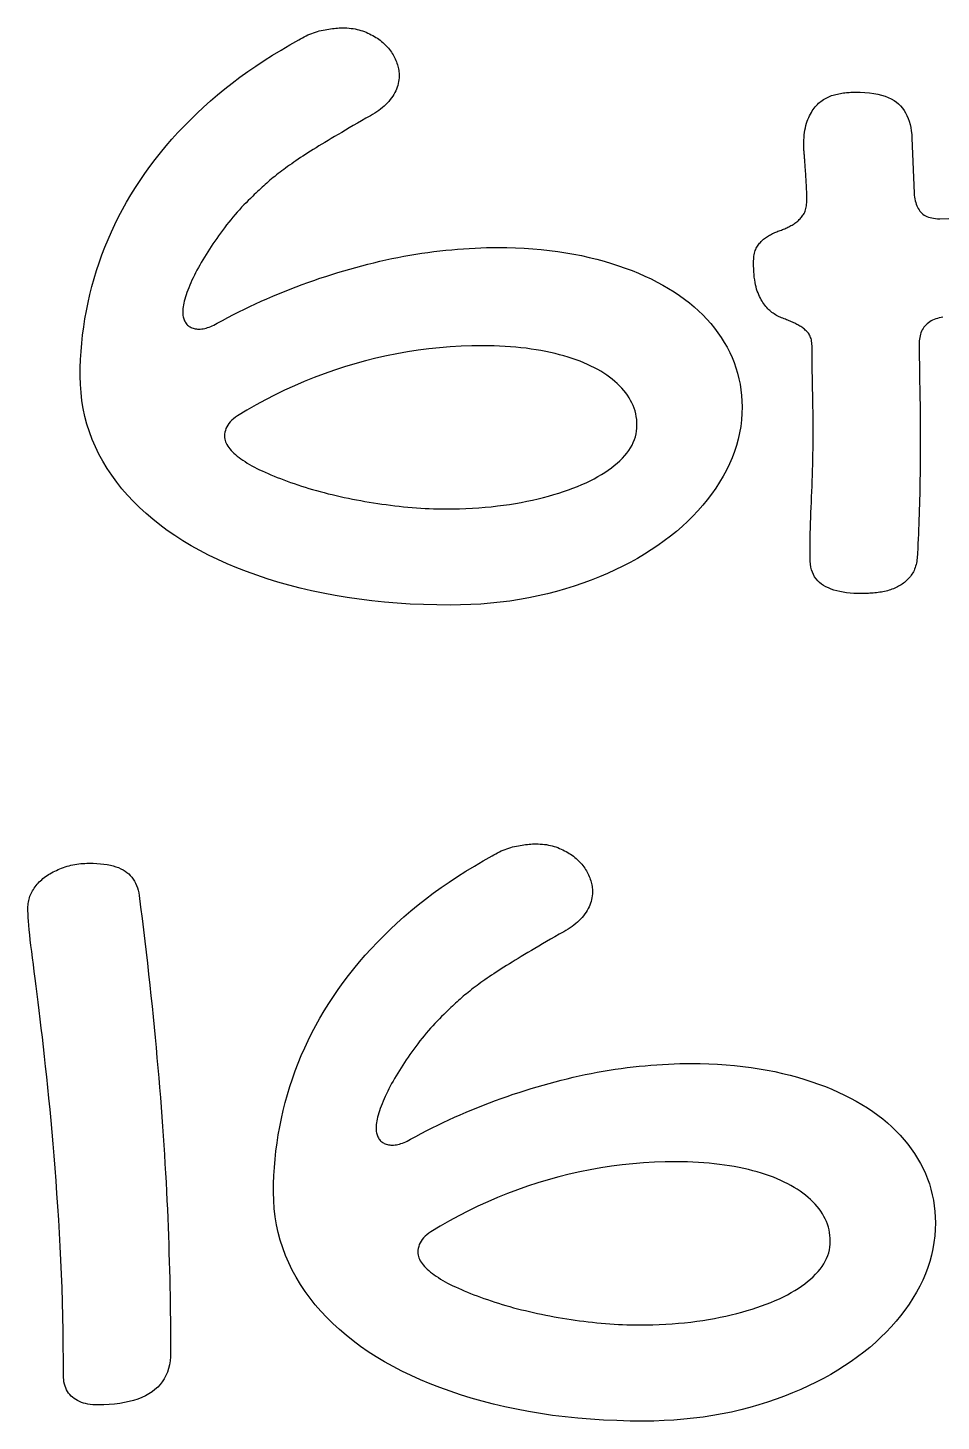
# Model space of a CAD drawing. Header units: millimetres. Extents: x 0 to 54.3, y 0.2 to 27.6.
# Drawn here: x 12.001 to 15.112, y 0.341 to 5.086 of the extents above; entities that cross this region are included whole.
import ezdxf

# ---------------------------------------------------------------- set-up
doc = ezdxf.new("R2010")
doc.units = ezdxf.units.MM

msp = doc.modelspace()

# ---------------------------------------------------------------- linework, layer by layer
for points in [[(12.9237, 5.0446), (12.9299, 5.0484), (12.9362, 5.0519), (12.9425, 5.0553), (12.9488, 5.0585), (12.9551, 5.0614), (12.9615, 5.0642), (12.9679, 5.0668), (12.9743, 5.0692), (12.9808, 5.0713), (12.9872, 5.0733), (12.9937, 5.0751), (13.0002, 5.0767), (13.0067, 5.0781), (13.0131, 5.0794), (13.0195, 5.0806), (13.0258, 5.0816), (13.0319, 5.0826), (13.0381, 5.0834), (13.0441, 5.084), (13.0501, 5.0846), (13.056, 5.085), (13.0618, 5.0853), (13.0676, 5.0855), (13.0732, 5.0856), (13.0806, 5.0855), (13.0878, 5.0852), (13.0949, 5.0846), (13.1019, 5.0839), (13.1088, 5.083), (13.1155, 5.0818), (13.1221, 5.0804), (13.1286, 5.0789), (13.135, 5.0771), (13.1412, 5.0751), (13.1474, 5.0729), (13.1534, 5.0704), (13.1592, 5.0679), (13.1649, 5.0652), (13.1705, 5.0624), (13.1759, 5.0595), (13.1812, 5.0564), (13.1863, 5.0533), (13.1913, 5.0501), (13.1961, 5.0467), (13.2008, 5.0432), (13.2053, 5.0397), (13.2097, 5.036), (13.2139, 5.0322), (13.218, 5.0283), (13.2219, 5.0243), (13.2256, 5.0202), (13.2292, 5.016), (13.2327, 5.0118), (13.2359, 5.0075), (13.239, 5.003), (13.242, 4.9985), (13.2448, 4.9939), (13.2474, 4.9893), (13.2499, 4.9845), (13.2522, 4.9796), (13.2543, 4.9747), (13.2563, 4.9699), (13.258, 4.965), (13.2596, 4.9602), (13.261, 4.9553), (13.2622, 4.9505), (13.2632, 4.9457), (13.264, 4.9409), (13.2647, 4.9361), (13.2652, 4.9313), (13.2654, 4.9265), (13.2655, 4.9218), (13.2654, 4.9153), (13.2648, 4.9088), (13.2639, 4.9024), (13.2627, 4.8961), (13.261, 4.8897), (13.2591, 4.8835), (13.2567, 4.8773), (13.2541, 4.8711), (13.251, 4.865), (13.2476, 4.859), (13.2438, 4.853), (13.2397, 4.847), (13.2353, 4.8411), (13.2305, 4.8354), (13.2255, 4.8299), (13.2202, 4.8244), (13.2146, 4.8192), (13.2088, 4.8141), (13.2026, 4.8091), (13.1962, 4.8043), (13.1895, 4.7996), (13.1825, 4.7951), (13.1752, 4.7907), (13.1676, 4.7865), (13.1524, 4.7777), (13.1376, 4.7691), (13.1232, 4.7607), (13.1092, 4.7526), (13.0957, 4.7447), (13.0826, 4.737), (13.0699, 4.7296), (13.0576, 4.7224), (13.0457, 4.7153), (13.0343, 4.7086), (13.0233, 4.702), (13.0127, 4.6956), (13.0024, 4.6895), (12.9924, 4.6834), (12.9827, 4.6774), (12.9732, 4.6715), (12.964, 4.6657), (12.9551, 4.66), (12.9464, 4.6544), (12.9379, 4.649), (12.9297, 4.6436), (12.9218, 4.6383), (12.9142, 4.6331), (12.9068, 4.628), (12.8996, 4.623), (12.8925, 4.618), (12.8857, 4.6131), (12.879, 4.6082), (12.8724, 4.6034), (12.866, 4.5986), (12.8598, 4.5939), (12.8537, 4.5892), (12.8478, 4.5846), (12.8421, 4.58), (12.8365, 4.5755), (12.8311, 4.571), (12.8257, 4.5665), (12.8204, 4.562), (12.8151, 4.5573), (12.8097, 4.5526), (12.8044, 4.5478), (12.799, 4.543), (12.7937, 4.538), (12.7884, 4.533), (12.783, 4.5279), (12.7777, 4.5228), (12.7723, 4.5176), (12.767, 4.5123), (12.7593, 4.505), (12.7517, 4.4977), (12.7441, 4.4901), (12.7365, 4.4824), (12.729, 4.4745), (12.7216, 4.4664), (12.7142, 4.4582), (12.7068, 4.4497), (12.6995, 4.4411), (12.6923, 4.4324), (12.6851, 4.4234), (12.678, 4.4143), (12.6709, 4.4051), (12.664, 4.396), (12.6572, 4.3868), (12.6506, 4.3776), (12.6441, 4.3685), (12.6377, 4.3594), (12.6314, 4.3502), (12.6253, 4.3411), (12.6194, 4.332), (12.6135, 4.323), (12.6078, 4.3139), (12.6023, 4.3048), (12.5969, 4.2958), (12.5917, 4.2868), (12.5866, 4.278), (12.5817, 4.2691), (12.577, 4.2603), (12.5725, 4.2516), (12.5681, 4.243), (12.5639, 4.2344), (12.5599, 4.2259), (12.556, 4.2174), (12.5524, 4.209), (12.5489, 4.2007), (12.5456, 4.1925), (12.5426, 4.1845), (12.5399, 4.1769), (12.5375, 4.1694), (12.5354, 4.1622), (12.5335, 4.1553), (12.532, 4.1486), (12.5307, 4.1421), (12.5297, 4.1359), (12.529, 4.1299), (12.5285, 4.1242), (12.5284, 4.1188), (12.5285, 4.1144), (12.5288, 4.1102), (12.5293, 4.1061), (12.53, 4.1021), (12.5309, 4.0984), (12.532, 4.0947), (12.5332, 4.0912), (12.5347, 4.0879), (12.5364, 4.0847), (12.5383, 4.0817), (12.5404, 4.0788), (12.5426, 4.076), (12.5451, 4.0735), (12.5477, 4.0711), (12.5505, 4.069), (12.5535, 4.0671), (12.5567, 4.0655), (12.56, 4.064), (12.5635, 4.0628), (12.5672, 4.0618), (12.571, 4.061), (12.575, 4.0604), (12.5792, 4.0601), (12.5836, 4.06), (12.5884, 4.0601), (12.5932, 4.0605), (12.5982, 4.0612), (12.6032, 4.0622), (12.6083, 4.0634), (12.6134, 4.0649), (12.6186, 4.0667), (12.624, 4.0687), (12.6293, 4.071), (12.6348, 4.0736), (12.6403, 4.0765), (12.6459, 4.0796), (12.6641, 4.0896), (12.6824, 4.0994), (12.7009, 4.1091), (12.7196, 4.1186), (12.7384, 4.1279), (12.7574, 4.137), (12.7766, 4.146), (12.7959, 4.1548), (12.8153, 4.1634), (12.835, 4.1718), (12.8548, 4.1801), (12.8747, 4.1882), (12.8948, 4.1961), (12.9148, 4.2038), (12.935, 4.2113), (12.9551, 4.2187), (12.9753, 4.2258), (12.9956, 4.2327), (13.0158, 4.2394), (13.0361, 4.246), (13.0565, 4.2523), (13.0769, 4.2584), (13.0973, 4.2644), (13.1177, 4.2701), (13.1382, 4.2756), (13.1587, 4.2809), (13.1792, 4.286), (13.1997, 4.2908), (13.2201, 4.2954), (13.2406, 4.2997), (13.2611, 4.3038), (13.2816, 4.3077), (13.302, 4.3113), (13.3225, 4.3147), (13.343, 4.3179), (13.3635, 4.3208), (13.3839, 4.3236), (13.4042, 4.326), (13.4244, 4.3283), (13.4446, 4.3302), (13.4646, 4.332), (13.4845, 4.3335), (13.5044, 4.3348), (13.5241, 4.3359), (13.5437, 4.3367), (13.5633, 4.3373), (13.5827, 4.3376), (13.602, 4.3378), (13.6324, 4.3375), (13.6623, 4.3367), (13.6919, 4.3353), (13.7209, 4.3333), (13.7496, 4.3308), (13.7779, 4.3277), (13.8057, 4.3241), (13.8331, 4.32), (13.8601, 4.3152), (13.8867, 4.3099), (13.9128, 4.3041), (13.9386, 4.2977), (13.9638, 4.2908), (13.9884, 4.2835), (14.0125, 4.2757), (14.0359, 4.2675), (14.0587, 4.2589), (14.081, 4.2499), (14.1027, 4.2404), (14.1237, 4.2304), (14.1442, 4.2201), (14.1641, 4.2093), (14.1834, 4.1981), (14.2021, 4.1864), (14.2201, 4.1743), (14.2375, 4.1619), (14.2542, 4.149), (14.2701, 4.1357), (14.2854, 4.122), (14.3, 4.1079), (14.3139, 4.0933), (14.3271, 4.0784), (14.3396, 4.0631), (14.3514, 4.0473), (14.3626, 4.0312), (14.373, 4.0146), (14.3827, 3.9977), (14.3915, 3.9805), (14.3995, 3.9631), (14.4066, 3.9455), (14.4129, 3.9275), (14.4184, 3.9093), (14.423, 3.8909), (14.4268, 3.8722), (14.4298, 3.8532), (14.4319, 3.834), (14.4331, 3.8145), (14.4335, 3.7947), (14.433, 3.7725), (14.4314, 3.7505), (14.4288, 3.7286), (14.425, 3.7069), (14.4203, 3.6853), (14.4144, 3.6638), (14.4075, 3.6425), (14.3995, 3.6214), (14.3905, 3.6004), (14.3804, 3.5796), (14.3692, 3.5589), (14.357, 3.5383), (14.3438, 3.518), (14.3299, 3.4982), (14.3151, 3.4788), (14.2996, 3.4598), (14.2833, 3.4412), (14.2662, 3.423), (14.2483, 3.4053), (14.2296, 3.388), (14.2101, 3.3711), (14.1898, 3.3546), (14.1687, 3.3385), (14.1469, 3.3229), (14.1243, 3.3077), (14.101, 3.293), (14.0771, 3.2789), (14.0525, 3.2653), (14.0273, 3.2522), (14.0013, 3.2396), (13.9747, 3.2276), (13.9475, 3.216), (13.9195, 3.205), (13.8909, 3.1945), (13.8617, 3.1845), (13.8317, 3.1751), (13.8013, 3.1663), (13.7704, 3.1582), (13.7391, 3.1509), (13.7075, 3.1444), (13.6754, 3.1387), (13.643, 3.1337), (13.6102, 3.1295), (13.5769, 3.126), (13.5433, 3.1233), (13.5093, 3.1214), (13.4748, 3.1203), (13.44, 3.1199), (13.3938, 3.1203), (13.3482, 3.1215), (13.3032, 3.1235), (13.2589, 3.1263), (13.2153, 3.1299), (13.1723, 3.1344), (13.1299, 3.1396), (13.0883, 3.1456), (13.0473, 3.1524), (13.0069, 3.1601), (12.9672, 3.1685), (12.9281, 3.1778), (12.8899, 3.1877), (12.8525, 3.1983), (12.8161, 3.2095), (12.7805, 3.2214), (12.7459, 3.2339), (12.7122, 3.247), (12.6795, 3.2607), (12.6476, 3.2751), (12.6166, 3.2901), (12.5866, 3.3057), (12.5575, 3.322), (12.5293, 3.3389), (12.5021, 3.3564), (12.4759, 3.3744), (12.4507, 3.393), (12.4266, 3.4122), (12.4035, 3.4319), (12.3815, 3.4522), (12.3605, 3.473), (12.3406, 3.4944), (12.3216, 3.5163), (12.3038, 3.5388), (12.2869, 3.5619), (12.2711, 3.5855), (12.2565, 3.6096), (12.2431, 3.634), (12.231, 3.6589), (12.2202, 3.6841), (12.2106, 3.7097), (12.2023, 3.7357), (12.1953, 3.7621), (12.1896, 3.7889), (12.1851, 3.816), (12.182, 3.8435), (12.1801, 3.8715), (12.1794, 3.8998), (12.1797, 3.9279), (12.1807, 3.956), (12.1824, 3.9839), (12.1847, 4.0118), (12.1876, 4.0396), (12.1912, 4.0673), (12.1955, 4.095), (12.2004, 4.1225), (12.206, 4.15), (12.2122, 4.1773), (12.2191, 4.2046), (12.2266, 4.2318), (12.2348, 4.2589), (12.2436, 4.2857), (12.2531, 4.3123), (12.2632, 4.3387), (12.274, 4.3648), (12.2854, 4.3907), (12.2974, 4.4164), (12.3101, 4.4419), (12.3234, 4.4672), (12.3374, 4.4922), (12.352, 4.517), (12.3673, 4.5416), (12.3832, 4.566), (12.3997, 4.5901), (12.4168, 4.6139), (12.4346, 4.6374), (12.453, 4.6606), (12.4721, 4.6836), (12.4918, 4.7063), (12.5121, 4.7288), (12.533, 4.751), (12.5546, 4.7729), (12.5768, 4.7945), (12.5996, 4.8158), (12.6231, 4.8369), (12.6472, 4.8576), (12.672, 4.8779), (12.6973, 4.8978), (12.7234, 4.9174), (12.7501, 4.9367), (12.7774, 4.9556), (12.8054, 4.9741), (12.834, 4.9923), (12.8632, 5.0101), (12.8931, 5.0275), (12.9237, 5.0446)], [(14.0757, 3.7324), (14.0754, 3.7424), (14.0746, 3.7523), (14.0733, 3.762), (14.0714, 3.7716), (14.069, 3.781), (14.0661, 3.7903), (14.0626, 3.7994), (14.0586, 3.8084), (14.0541, 3.8172), (14.0491, 3.8259), (14.0435, 3.8344), (14.0374, 3.8428), (14.0308, 3.851), (14.0238, 3.859), (14.0163, 3.8668), (14.0085, 3.8744), (14.0002, 3.8819), (13.9915, 3.8891), (13.9824, 3.8961), (13.9729, 3.9029), (13.9629, 3.9096), (13.9526, 3.916), (13.9418, 3.9222), (13.9306, 3.9282), (13.9189, 3.9341), (13.9069, 3.9397), (13.8945, 3.9451), (13.8817, 3.9502), (13.8685, 3.9551), (13.8549, 3.9599), (13.8409, 3.9643), (13.8265, 3.9686), (13.8117, 3.9726), (13.7965, 3.9765), (13.7809, 3.9801), (13.765, 3.9834), (13.7486, 3.9866), (13.732, 3.9894), (13.7152, 3.992), (13.698, 3.9943), (13.6805, 3.9964), (13.6628, 3.9981), (13.6448, 3.9996), (13.6265, 4.0009), (13.6079, 4.0018), (13.589, 4.0025), (13.5699, 4.0029), (13.5504, 4.003), (13.5134, 4.0026), (13.4765, 4.0013), (13.4397, 3.9992), (13.4031, 3.9962), (13.3666, 3.9924), (13.3303, 3.9877), (13.2941, 3.9821), (13.258, 3.9757), (13.2221, 3.9685), (13.1863, 3.9604), (13.1506, 3.9514), (13.1151, 3.9416), (13.0798, 3.931), (13.0449, 3.9196), (13.0103, 3.9075), (12.9761, 3.8946), (12.9422, 3.881), (12.9088, 3.8666), (12.8756, 3.8515), (12.8429, 3.8356), (12.8104, 3.8189), (12.7784, 3.8015), (12.7467, 3.7834), (12.7154, 3.7644), (12.7082, 3.7596), (12.7018, 3.7546), (12.6959, 3.7494), (12.6906, 3.7441), (12.686, 3.7385), (12.682, 3.7328), (12.6786, 3.727), (12.6758, 3.7209), (12.6736, 3.7147), (12.6721, 3.7083), (12.6711, 3.7017), (12.6708, 3.695), (12.6711, 3.6902), (12.6717, 3.6855), (12.6728, 3.6807), (12.6744, 3.6759), (12.6764, 3.6711), (12.6789, 3.6663), (12.6817, 3.6615), (12.6851, 3.6566), (12.6889, 3.6518), (12.6931, 3.6469), (12.6978, 3.642), (12.7029, 3.6371), (12.7084, 3.6323), (12.7142, 3.6274), (12.7204, 3.6226), (12.7268, 3.6178), (12.7336, 3.6131), (12.7407, 3.6084), (12.7482, 3.6038), (12.7559, 3.5991), (12.764, 3.5946), (12.7724, 3.59), (12.7811, 3.5855), (12.7901, 3.581), (12.7995, 3.5766), (12.8091, 3.5722), (12.819, 3.5678), (12.8291, 3.5634), (12.8395, 3.5591), (12.8502, 3.5548), (12.8612, 3.5505), (12.8724, 3.5462), (12.8839, 3.542), (12.8957, 3.5378), (12.9078, 3.5336), (12.9201, 3.5294), (12.9326, 3.5253), (12.9453, 3.5213), (12.9581, 3.5174), (12.971, 3.5136), (12.984, 3.5099), (12.9971, 3.5063), (13.0104, 3.5028), (13.0238, 3.4993), (13.0373, 3.496), (13.0509, 3.4928), (13.0647, 3.4897), (13.0786, 3.4867), (13.0926, 3.4838), (13.1066, 3.4809), (13.1208, 3.4782), (13.135, 3.4756), (13.1492, 3.4731), (13.1636, 3.4707), (13.178, 3.4683), (13.1925, 3.4661), (13.2071, 3.464), (13.2218, 3.462), (13.2365, 3.46), (13.2513, 3.4582), (13.2661, 3.4565), (13.2809, 3.4549), (13.2956, 3.4535), (13.3102, 3.4523), (13.3249, 3.4511), (13.3394, 3.4502), (13.3539, 3.4494), (13.3684, 3.4487), (13.3828, 3.4482), (13.3972, 3.4478), (13.4115, 3.4476), (13.4258, 3.4475), (13.4485, 3.4477), (13.471, 3.4481), (13.4932, 3.4489), (13.5151, 3.45), (13.5368, 3.4514), (13.5582, 3.4531), (13.5794, 3.4551), (13.6003, 3.4574), (13.6209, 3.46), (13.6413, 3.463), (13.6614, 3.4662), (13.6813, 3.4698), (13.7008, 3.4736), (13.7199, 3.4776), (13.7386, 3.4819), (13.7569, 3.4864), (13.7747, 3.4911), (13.7921, 3.496), (13.8091, 3.5012), (13.8257, 3.5066), (13.8419, 3.5122), (13.8576, 3.518), (13.8729, 3.524), (13.8878, 3.5303), (13.9022, 3.5368), (13.9161, 3.5434), (13.9295, 3.5503), (13.9423, 3.5573), (13.9546, 3.5645), (13.9664, 3.5719), (13.9776, 3.5795), (13.9883, 3.5873), (13.9985, 3.5952), (14.0081, 3.6034), (14.0172, 3.6117), (14.0258, 3.6202), (14.0338, 3.6289), (14.041, 3.6377), (14.0476, 3.6466), (14.0535, 3.6556), (14.0587, 3.6648), (14.0632, 3.6741), (14.067, 3.6835), (14.0701, 3.693), (14.0725, 3.7027), (14.0743, 3.7125), (14.0753, 3.7224), (14.0757, 3.7324)], [(13.5821, 2.2658), (13.5883, 2.2695), (13.5946, 2.2731), (13.6009, 2.2765), (13.6072, 2.2796), (13.6136, 2.2826), (13.6199, 2.2854), (13.6263, 2.2879), (13.6328, 2.2903), (13.6392, 2.2925), (13.6457, 2.2945), (13.6522, 2.2962), (13.6587, 2.2978), (13.6652, 2.2992), (13.6716, 2.3005), (13.6779, 2.3017), (13.6842, 2.3028), (13.6904, 2.3037), (13.6965, 2.3045), (13.7025, 2.3052), (13.7085, 2.3057), (13.7144, 2.3062), (13.7202, 2.3065), (13.726, 2.3067), (13.7317, 2.3067), (13.739, 2.3066), (13.7463, 2.3063), (13.7534, 2.3058), (13.7604, 2.305), (13.7672, 2.3041), (13.774, 2.3029), (13.7806, 2.3016), (13.7871, 2.3), (13.7934, 2.2982), (13.7997, 2.2962), (13.8058, 2.294), (13.8118, 2.2916), (13.8177, 2.289), (13.8234, 2.2863), (13.8289, 2.2835), (13.8343, 2.2806), (13.8396, 2.2776), (13.8447, 2.2745), (13.8497, 2.2712), (13.8545, 2.2679), (13.8592, 2.2644), (13.8637, 2.2608), (13.8681, 2.2571), (13.8723, 2.2533), (13.8764, 2.2494), (13.8803, 2.2454), (13.8841, 2.2413), (13.8877, 2.2372), (13.8911, 2.2329), (13.8944, 2.2286), (13.8975, 2.2242), (13.9004, 2.2197), (13.9032, 2.2151), (13.9058, 2.2104), (13.9083, 2.2056), (13.9106, 2.2008), (13.9127, 2.1959), (13.9147, 2.191), (13.9165, 2.1862), (13.918, 2.1813), (13.9194, 2.1765), (13.9206, 2.1716), (13.9216, 2.1668), (13.9225, 2.162), (13.9231, 2.1572), (13.9236, 2.1524), (13.9239, 2.1477), (13.924, 2.1429), (13.9238, 2.1364), (13.9232, 2.13), (13.9224, 2.1236), (13.9211, 2.1172), (13.9195, 2.1109), (13.9175, 2.1046), (13.9152, 2.0984), (13.9125, 2.0923), (13.9094, 2.0862), (13.906, 2.0801), (13.9023, 2.0741), (13.8981, 2.0681), (13.8937, 2.0623), (13.889, 2.0566), (13.884, 2.051), (13.8787, 2.0456), (13.8731, 2.0403), (13.8672, 2.0352), (13.8611, 2.0302), (13.8546, 2.0254), (13.8479, 2.0207), (13.8409, 2.0162), (13.8336, 2.0118), (13.826, 2.0076), (13.8108, 1.9988), (13.796, 1.9902), (13.7816, 1.9819), (13.7677, 1.9738), (13.7541, 1.9659), (13.741, 1.9582), (13.7283, 1.9507), (13.716, 1.9435), (13.7042, 1.9365), (13.6927, 1.9297), (13.6817, 1.9231), (13.6711, 1.9168), (13.6609, 1.9106), (13.6509, 1.9045), (13.6411, 1.8985), (13.6317, 1.8927), (13.6224, 1.8869), (13.6135, 1.8812), (13.6048, 1.8756), (13.5963, 1.8701), (13.5882, 1.8647), (13.5803, 1.8594), (13.5726, 1.8542), (13.5652, 1.8491), (13.558, 1.8441), (13.551, 1.8391), (13.5441, 1.8342), (13.5374, 1.8294), (13.5308, 1.8245), (13.5245, 1.8198), (13.5182, 1.815), (13.5122, 1.8104), (13.5063, 1.8057), (13.5005, 1.8012), (13.4949, 1.7966), (13.4895, 1.7922), (13.4842, 1.7877), (13.4788, 1.7831), (13.4735, 1.7785), (13.4682, 1.7738), (13.4628, 1.769), (13.4575, 1.7641), (13.4521, 1.7592), (13.4468, 1.7542), (13.4414, 1.7491), (13.4361, 1.7439), (13.4308, 1.7387), (13.4254, 1.7334), (13.4177, 1.7262), (13.4101, 1.7188), (13.4025, 1.7113), (13.395, 1.7035), (13.3875, 1.6956), (13.38, 1.6876), (13.3726, 1.6793), (13.3653, 1.6709), (13.358, 1.6623), (13.3507, 1.6535), (13.3435, 1.6446), (13.3364, 1.6355), (13.3293, 1.6263), (13.3224, 1.6171), (13.3156, 1.6079), (13.309, 1.5988), (13.3025, 1.5896), (13.2961, 1.5805), (13.2899, 1.5714), (13.2838, 1.5623), (13.2778, 1.5532), (13.272, 1.5441), (13.2663, 1.535), (13.2607, 1.526), (13.2553, 1.517), (13.2501, 1.508), (13.245, 1.4991), (13.2401, 1.4903), (13.2354, 1.4815), (13.2309, 1.4728), (13.2265, 1.4641), (13.2223, 1.4555), (13.2183, 1.447), (13.2145, 1.4386), (13.2108, 1.4302), (13.2073, 1.4218), (13.204, 1.4136), (13.2011, 1.4057), (13.1983, 1.398), (13.1959, 1.3906), (13.1938, 1.3834), (13.192, 1.3764), (13.1904, 1.3697), (13.1891, 1.3633), (13.1881, 1.357), (13.1874, 1.3511), (13.187, 1.3454), (13.1868, 1.3399), (13.1869, 1.3355), (13.1872, 1.3313), (13.1877, 1.3272), (13.1884, 1.3233), (13.1893, 1.3195), (13.1904, 1.3159), (13.1917, 1.3124), (13.1932, 1.309), (13.1948, 1.3059), (13.1967, 1.3028), (13.1988, 1.2999), (13.2011, 1.2972), (13.2035, 1.2946), (13.2062, 1.2923), (13.209, 1.2902), (13.212, 1.2883), (13.2151, 1.2866), (13.2184, 1.2852), (13.2219, 1.2839), (13.2256, 1.2829), (13.2295, 1.2822), (13.2335, 1.2816), (13.2377, 1.2813), (13.242, 1.2812), (13.2468, 1.2813), (13.2517, 1.2817), (13.2566, 1.2824), (13.2616, 1.2833), (13.2667, 1.2846), (13.2719, 1.286), (13.2771, 1.2878), (13.2824, 1.2899), (13.2878, 1.2922), (13.2932, 1.2948), (13.2987, 1.2976), (13.3043, 1.3007), (13.3225, 1.3107), (13.3409, 1.3206), (13.3594, 1.3302), (13.378, 1.3397), (13.3969, 1.349), (13.4158, 1.3582), (13.435, 1.3671), (13.4543, 1.3759), (13.4738, 1.3845), (13.4934, 1.393), (13.5132, 1.4012), (13.5331, 1.4093), (13.5532, 1.4173), (13.5733, 1.425), (13.5934, 1.4325), (13.6136, 1.4398), (13.6338, 1.4469), (13.654, 1.4539), (13.6743, 1.4606), (13.6946, 1.4671), (13.7149, 1.4734), (13.7353, 1.4796), (13.7557, 1.4855), (13.7762, 1.4913), (13.7967, 1.4968), (13.8171, 1.5021), (13.8376, 1.5071), (13.8581, 1.5119), (13.8786, 1.5165), (13.899, 1.5209), (13.9195, 1.525), (13.94, 1.5288), (13.9605, 1.5325), (13.9809, 1.5359), (14.0014, 1.5391), (14.0219, 1.542), (14.0423, 1.5447), (14.0626, 1.5472), (14.0829, 1.5494), (14.103, 1.5514), (14.123, 1.5532), (14.143, 1.5547), (14.1628, 1.556), (14.1825, 1.557), (14.2022, 1.5579), (14.2217, 1.5584), (14.2411, 1.5588), (14.2605, 1.5589), (14.2908, 1.5586), (14.3208, 1.5578), (14.3503, 1.5564), (14.3794, 1.5545), (14.4081, 1.552), (14.4363, 1.5489), (14.4641, 1.5453), (14.4916, 1.5411), (14.5185, 1.5364), (14.5451, 1.5311), (14.5713, 1.5252), (14.597, 1.5188), (14.6222, 1.512), (14.6469, 1.5046), (14.6709, 1.4969), (14.6943, 1.4887), (14.7172, 1.4801), (14.7394, 1.471), (14.7611, 1.4615), (14.7822, 1.4516), (14.8026, 1.4412), (14.8225, 1.4304), (14.8418, 1.4192), (14.8605, 1.4076), (14.8786, 1.3955), (14.8959, 1.383), (14.9126, 1.3701), (14.9286, 1.3568), (14.9439, 1.3431), (14.9584, 1.329), (14.9723, 1.3145), (14.9855, 1.2995), (14.9981, 1.2842), (15.0099, 1.2685), (15.021, 1.2523), (15.0314, 1.2357), (15.0411, 1.2189), (15.0499, 1.2017), (15.0579, 1.1843), (15.0651, 1.1666), (15.0714, 1.1487), (15.0768, 1.1305), (15.0815, 1.112), (15.0853, 1.0933), (15.0882, 1.0743), (15.0903, 1.0551), (15.0916, 1.0356), (15.092, 1.0159), (15.0914, 0.9937), (15.0899, 0.9716), (15.0872, 0.9498), (15.0835, 0.928), (15.0787, 0.9064), (15.0728, 0.885), (15.0659, 0.8637), (15.058, 0.8426), (15.0489, 0.8216), (15.0388, 0.8007), (15.0276, 0.78), (15.0154, 0.7595), (15.0023, 0.7392), (14.9883, 0.7193), (14.9736, 0.6999), (14.958, 0.6809), (14.9417, 0.6623), (14.9246, 0.6442), (14.9067, 0.6264), (14.888, 0.6091), (14.8685, 0.5922), (14.8482, 0.5757), (14.8272, 0.5597), (14.8053, 0.544), (14.7827, 0.5288), (14.7595, 0.5142), (14.7355, 0.5001), (14.711, 0.4864), (14.6857, 0.4734), (14.6598, 0.4608), (14.6332, 0.4487), (14.6059, 0.4372), (14.578, 0.4262), (14.5494, 0.4157), (14.5201, 0.4057), (14.4902, 0.3962), (14.4597, 0.3874), (14.4288, 0.3794), (14.3976, 0.3721), (14.3659, 0.3656), (14.3339, 0.3598), (14.3014, 0.3548), (14.2686, 0.3506), (14.2354, 0.3472), (14.2017, 0.3445), (14.1677, 0.3426), (14.1333, 0.3414), (14.0985, 0.341), (14.0522, 0.3414), (14.0066, 0.3426), (13.9616, 0.3447), (13.9173, 0.3475), (13.8737, 0.3511), (13.8307, 0.3555), (13.7884, 0.3607), (13.7467, 0.3668), (13.7057, 0.3736), (13.6653, 0.3812), (13.6256, 0.3897), (13.5866, 0.3989), (13.5483, 0.4089), (13.5109, 0.4195), (13.4745, 0.4307), (13.439, 0.4425), (13.4044, 0.455), (13.3707, 0.4681), (13.3379, 0.4819), (13.306, 0.4962), (13.2751, 0.5112), (13.245, 0.5269), (13.2159, 0.5431), (13.1877, 0.56), (13.1605, 0.5775), (13.1343, 0.5956), (13.1092, 0.6142), (13.085, 0.6333), (13.062, 0.6531), (13.0399, 0.6733), (13.0189, 0.6942), (12.999, 0.7155), (12.9801, 0.7375), (12.9622, 0.76), (12.9453, 0.783), (12.9295, 0.8066), (12.9149, 0.8307), (12.9015, 0.8552), (12.8894, 0.88), (12.8786, 0.9053), (12.8691, 0.9309), (12.8608, 0.9569), (12.8538, 0.9833), (12.848, 1.01), (12.8436, 1.0372), (12.8404, 1.0647), (12.8385, 1.0926), (12.8379, 1.1209), (12.8382, 1.1491), (12.8392, 1.1771), (12.8408, 1.2051), (12.8431, 1.233), (12.846, 1.2608), (12.8496, 1.2885), (12.8539, 1.3161), (12.8588, 1.3437), (12.8644, 1.3711), (12.8706, 1.3985), (12.8775, 1.4258), (12.885, 1.453), (12.8932, 1.48), (12.902, 1.5068), (12.9115, 1.5334), (12.9216, 1.5598), (12.9324, 1.586), (12.9438, 1.6119), (12.9558, 1.6376), (12.9685, 1.6631), (12.9818, 1.6883), (12.9958, 1.7134), (13.0104, 1.7382), (13.0257, 1.7628), (13.0416, 1.7871), (13.0581, 1.8112), (13.0753, 1.835), (13.0931, 1.8585), (13.1115, 1.8818), (13.1305, 1.9048), (13.1502, 1.9275), (13.1705, 1.9499), (13.1914, 1.9721), (13.213, 1.994), (13.2352, 2.0156), (13.2581, 2.037), (13.2815, 2.058), (13.3056, 2.0787), (13.3304, 2.099), (13.3558, 2.119), (13.3818, 2.1386), (13.4085, 2.1578), (13.4358, 2.1767), (13.4638, 2.1952), (13.4924, 2.2134), (13.5217, 2.2312), (13.5516, 2.2487), (13.5821, 2.2658)], [(12.001, 2.0877), (12.0011, 2.093), (12.0015, 2.0983), (12.002, 2.1035), (12.0028, 2.1086), (12.0038, 2.1137), (12.005, 2.1187), (12.0065, 2.1236), (12.0081, 2.1285), (12.01, 2.1333), (12.0121, 2.138), (12.0145, 2.1427), (12.017, 2.1474), (12.0198, 2.1519), (12.0227, 2.1564), (12.0258, 2.1607), (12.0291, 2.165), (12.0326, 2.1691), (12.0362, 2.1732), (12.04, 2.1771), (12.0439, 2.181), (12.0481, 2.1848), (12.0524, 2.1884), (12.0569, 2.192), (12.0615, 2.1954), (12.0664, 2.1988), (12.0713, 2.202), (12.0764, 2.2052), (12.0816, 2.2082), (12.087, 2.2111), (12.0925, 2.2139), (12.0981, 2.2166), (12.1039, 2.2192), (12.1098, 2.2217), (12.1158, 2.224), (12.122, 2.2263), (12.1283, 2.2284), (12.1347, 2.2304), (12.1412, 2.2322), (12.1477, 2.2338), (12.1543, 2.2353), (12.161, 2.2366), (12.1677, 2.2377), (12.1745, 2.2387), (12.1813, 2.2395), (12.1882, 2.2401), (12.1952, 2.2405), (12.2022, 2.2408), (12.2093, 2.2408), (12.223, 2.2407), (12.236, 2.2401), (12.2484, 2.2392), (12.2602, 2.2379), (12.2713, 2.2362), (12.2819, 2.2342), (12.2918, 2.2318), (12.3011, 2.229), (12.3098, 2.2258), (12.3179, 2.2223), (12.3253, 2.2184), (12.3322, 2.2141), (12.3385, 2.2095), (12.3444, 2.2044), (12.3499, 2.1989), (12.3549, 2.193), (12.3596, 2.1866), (12.3638, 2.1799), (12.3676, 2.1727), (12.371, 2.1651), (12.3739, 2.1571), (12.3765, 2.1486), (12.3786, 2.1397), (12.3803, 2.1305), (12.3852, 2.0912), (12.3901, 2.0522), (12.3948, 2.0137), (12.3994, 1.9755), (12.4038, 1.9376), (12.4081, 1.9001), (12.4122, 1.863), (12.4163, 1.8262), (12.4202, 1.7898), (12.4239, 1.7537), (12.4275, 1.718), (12.431, 1.6827), (12.4344, 1.6476), (12.4376, 1.6129), (12.4407, 1.5784), (12.4438, 1.5442), (12.4467, 1.5102), (12.4495, 1.4766), (12.4522, 1.4432), (12.4547, 1.41), (12.4572, 1.3772), (12.4596, 1.3446), (12.4618, 1.3123), (12.4639, 1.2803), (12.466, 1.2485), (12.4679, 1.2169), (12.4697, 1.1856), (12.4715, 1.1544), (12.4731, 1.1235), (12.4746, 1.0929), (12.4761, 1.0624), (12.4774, 1.0322), (12.4786, 1.0022), (12.4798, 0.9724), (12.4808, 0.9428), (12.4817, 0.9135), (12.4826, 0.8843), (12.4834, 0.8553), (12.4841, 0.8265), (12.4847, 0.7978), (12.4853, 0.7693), (12.4858, 0.741), (12.4862, 0.7128), (12.4865, 0.6848), (12.4868, 0.6569), (12.4869, 0.6292), (12.4871, 0.6017), (12.4871, 0.5743), (12.4867, 0.5598), (12.4853, 0.5458), (12.4831, 0.5326), (12.4801, 0.5199), (12.4761, 0.5078), (12.4713, 0.4964), (12.4656, 0.4856), (12.459, 0.4754), (12.4515, 0.4658), (12.4432, 0.4568), (12.434, 0.4485), (12.4239, 0.4407), (12.4129, 0.4336), (12.4012, 0.4271), (12.3887, 0.4213), (12.3753, 0.416), (12.3612, 0.4114), (12.3462, 0.4074), (12.3304, 0.404), (12.3139, 0.4012), (12.2965, 0.399), (12.2783, 0.3975), (12.2594, 0.3965), (12.2396, 0.3962), (12.2306, 0.3964), (12.2219, 0.397), (12.2135, 0.3978), (12.2055, 0.3991), (12.1978, 0.4007), (12.1904, 0.4027), (12.1834, 0.405), (12.1767, 0.4077), (12.1703, 0.4108), (12.1643, 0.4142), (12.1586, 0.4179), (12.1532, 0.4221), (12.1483, 0.4265), (12.1437, 0.4313), (12.1396, 0.4365), (12.1359, 0.4419), (12.1327, 0.4477), (12.1299, 0.4539), (12.1275, 0.4604), (12.1255, 0.4672), (12.124, 0.4743), (12.123, 0.4818), (12.1223, 0.4896), (12.1221, 0.4977), (12.122, 0.5485), (12.1216, 0.5987), (12.1209, 0.6485), (12.12, 0.6976), (12.1188, 0.7463), (12.1174, 0.7944), (12.1157, 0.842), (12.1138, 0.889), (12.1116, 0.9356), (12.1091, 0.9816), (12.1064, 1.027), (12.1034, 1.0719), (12.1002, 1.1162), (12.097, 1.1596), (12.0938, 1.2022), (12.0904, 1.244), (12.087, 1.2849), (12.0836, 1.325), (12.0801, 1.3643), (12.0765, 1.4027), (12.0728, 1.4403), (12.0691, 1.4771), (12.0654, 1.5131), (12.0615, 1.5482), (12.0577, 1.5825), (12.054, 1.6158), (12.0503, 1.6481), (12.0466, 1.6795), (12.043, 1.7099), (12.0395, 1.7394), (12.0361, 1.7679), (12.0327, 1.7955), (12.0293, 1.8221), (12.0261, 1.8478), (12.0229, 1.8725), (12.0197, 1.8963), (12.0167, 1.919), (12.014, 1.9405), (12.0115, 1.9607), (12.0093, 1.9797), (12.0074, 1.9975), (12.0057, 2.0141), (12.0043, 2.0294), (12.0031, 2.0435), (12.0022, 2.0564), (12.0015, 2.0681), (12.0011, 2.0785), (12.001, 2.0877)], [(14.7341, 0.9535), (14.7338, 0.9636), (14.733, 0.9734), (14.7317, 0.9831), (14.7298, 0.9927), (14.7275, 1.0021), (14.7245, 1.0114), (14.7211, 1.0205), (14.7171, 1.0295), (14.7126, 1.0383), (14.7075, 1.047), (14.7019, 1.0555), (14.6958, 1.0639), (14.6892, 1.0721), (14.6822, 1.0802), (14.6748, 1.088), (14.6669, 1.0956), (14.6587, 1.103), (14.65, 1.1102), (14.6409, 1.1172), (14.6313, 1.1241), (14.6214, 1.1307), (14.611, 1.1371), (14.6002, 1.1434), (14.589, 1.1494), (14.5774, 1.1552), (14.5653, 1.1608), (14.5529, 1.1662), (14.5401, 1.1714), (14.5269, 1.1763), (14.5133, 1.181), (14.4993, 1.1855), (14.4849, 1.1898), (14.4701, 1.1938), (14.455, 1.1976), (14.4394, 1.2012), (14.4234, 1.2046), (14.4071, 1.2077), (14.3905, 1.2106), (14.3736, 1.2132), (14.3564, 1.2155), (14.339, 1.2175), (14.3212, 1.2193), (14.3032, 1.2208), (14.2849, 1.222), (14.2663, 1.223), (14.2474, 1.2236), (14.2283, 1.224), (14.2088, 1.2242), (14.1718, 1.2237), (14.1349, 1.2225), (14.0982, 1.2203), (14.0616, 1.2173), (14.0251, 1.2135), (13.9887, 1.2088), (13.9525, 1.2033), (13.9164, 1.1969), (13.8805, 1.1896), (13.8447, 1.1815), (13.809, 1.1726), (13.7735, 1.1627), (13.7382, 1.1521), (13.7033, 1.1408), (13.6687, 1.1286), (13.6345, 1.1158), (13.6007, 1.1021), (13.5672, 1.0877), (13.5341, 1.0726), (13.5013, 1.0567), (13.4689, 1.0401), (13.4368, 1.0227), (13.4051, 1.0045), (13.3738, 0.9856), (13.3667, 0.9808), (13.3602, 0.9757), (13.3543, 0.9706), (13.3491, 0.9652), (13.3444, 0.9597), (13.3404, 0.954), (13.337, 0.9481), (13.3342, 0.9421), (13.3321, 0.9358), (13.3305, 0.9294), (13.3296, 0.9229), (13.3293, 0.9161), (13.3295, 0.9114), (13.3302, 0.9066), (13.3313, 0.9018), (13.3328, 0.8971), (13.3348, 0.8923), (13.3373, 0.8874), (13.3402, 0.8826), (13.3435, 0.8778), (13.3473, 0.8729), (13.3515, 0.868), (13.3562, 0.8632), (13.3613, 0.8583), (13.3668, 0.8534), (13.3726, 0.8486), (13.3788, 0.8438), (13.3853, 0.839), (13.392, 0.8343), (13.3992, 0.8296), (13.4066, 0.8249), (13.4143, 0.8203), (13.4224, 0.8157), (13.4308, 0.8112), (13.4395, 0.8067), (13.4486, 0.8022), (13.4579, 0.7978), (13.4675, 0.7933), (13.4774, 0.789), (13.4875, 0.7846), (13.498, 0.7802), (13.5087, 0.7759), (13.5196, 0.7716), (13.5309, 0.7674), (13.5424, 0.7631), (13.5542, 0.7589), (13.5662, 0.7547), (13.5785, 0.7506), (13.5911, 0.7465), (13.6037, 0.7424), (13.6165, 0.7385), (13.6294, 0.7347), (13.6424, 0.731), (13.6556, 0.7274), (13.6688, 0.7239), (13.6822, 0.7205), (13.6957, 0.7172), (13.7094, 0.714), (13.7231, 0.7108), (13.737, 0.7078), (13.751, 0.7049), (13.7651, 0.7021), (13.7792, 0.6994), (13.7934, 0.6967), (13.8077, 0.6942), (13.822, 0.6918), (13.8365, 0.6895), (13.851, 0.6873), (13.8655, 0.6851), (13.8802, 0.6831), (13.8949, 0.6812), (13.9097, 0.6793), (13.9245, 0.6776), (13.9393, 0.6761), (13.954, 0.6747), (13.9687, 0.6734), (13.9833, 0.6723), (13.9979, 0.6713), (14.0124, 0.6705), (14.0268, 0.6698), (14.0413, 0.6693), (14.0556, 0.669), (14.0699, 0.6687), (14.0842, 0.6687), (14.1069, 0.6688), (14.1294, 0.6693), (14.1516, 0.67), (14.1735, 0.6711), (14.1952, 0.6725), (14.2166, 0.6742), (14.2378, 0.6762), (14.2587, 0.6785), (14.2793, 0.6812), (14.2997, 0.6841), (14.3198, 0.6874), (14.3397, 0.6909), (14.3592, 0.6947), (14.3783, 0.6988), (14.397, 0.703), (14.4153, 0.7075), (14.4331, 0.7122), (14.4506, 0.7172), (14.4676, 0.7223), (14.4841, 0.7277), (14.5003, 0.7333), (14.516, 0.7391), (14.5314, 0.7452), (14.5463, 0.7514), (14.5607, 0.7579), (14.5746, 0.7646), (14.5879, 0.7714), (14.6008, 0.7785), (14.6131, 0.7857), (14.6248, 0.7931), (14.6361, 0.8007), (14.6468, 0.8084), (14.6569, 0.8164), (14.6666, 0.8245), (14.6757, 0.8329), (14.6842, 0.8414), (14.6922, 0.85), (14.6995, 0.8588), (14.7061, 0.8677), (14.7119, 0.8768), (14.7171, 0.8859), (14.7216, 0.8952), (14.7254, 0.9046), (14.7286, 0.9142), (14.731, 0.9238), (14.7327, 0.9336), (14.7338, 0.9435), (14.7341, 0.9535)]]:
    msp.add_lwpolyline(points, close=True)
msp.add_lwpolyline([(15.1177, 4.1002), (15.1112, 4.0992), (15.105, 4.098), (15.0991, 4.0964), (15.0934, 4.0946), (15.0879, 4.0925), (15.0827, 4.0901), (15.0777, 4.0875), (15.073, 4.0846), (15.0685, 4.0814), (15.0643, 4.078), (15.0603, 4.0742), (15.0566, 4.0703), (15.0532, 4.0661), (15.0502, 4.0618), (15.0474, 4.0572), (15.045, 4.0525), (15.0429, 4.0475), (15.0412, 4.0424), (15.0397, 4.0371), (15.0386, 4.0315), (15.0378, 4.0258), (15.0373, 4.0198), (15.0371, 4.0137), (15.0372, 3.9998), (15.0372, 3.9859), (15.0373, 3.972), (15.0373, 3.9581), (15.0374, 3.9443), (15.0376, 3.9305), (15.0377, 3.9167), (15.0379, 3.9029), (15.0381, 3.8892), (15.0384, 3.8755), (15.0386, 3.8618), (15.0389, 3.8481), (15.0392, 3.8344), (15.0395, 3.8207), (15.0397, 3.8069), (15.0399, 3.7931), (15.0401, 3.7793), (15.0403, 3.7653), (15.0404, 3.7514), (15.0405, 3.7373), (15.0406, 3.7233), (15.0407, 3.7091), (15.0407, 3.695), (15.0407, 3.6808), (15.0407, 3.6644), (15.0406, 3.648), (15.0405, 3.6315), (15.0404, 3.6149), (15.0402, 3.5982), (15.04, 3.5815), (15.0398, 3.5647), (15.0395, 3.5478), (15.0392, 3.5309), (15.0388, 3.5138), (15.0385, 3.4967), (15.038, 3.4796), (15.0376, 3.4624), (15.0371, 3.4453), (15.0365, 3.4284), (15.036, 3.4115), (15.0353, 3.3947), (15.0347, 3.3781), (15.034, 3.3615), (15.0333, 3.345), (15.0325, 3.3287), (15.0317, 3.3124), (15.0309, 3.2962), (15.03, 3.2801), (15.0293, 3.2743), (15.0285, 3.2686), (15.0274, 3.2631), (15.0262, 3.2578), (15.0247, 3.2526), (15.0231, 3.2476), (15.0213, 3.2428), (15.0193, 3.2382), (15.0172, 3.2337), (15.0148, 3.2294), (15.0123, 3.2253), (15.0095, 3.2214), (15.0067, 3.2176), (15.0037, 3.2139), (15.0005, 3.2104), (14.9973, 3.2069), (14.9939, 3.2036), (14.9904, 3.2005), (14.9868, 3.1974), (14.983, 3.1945), (14.9792, 3.1917), (14.9752, 3.189), (14.9711, 3.1864), (14.9668, 3.184), (14.9625, 3.1817), (14.958, 3.1795), (14.9535, 3.1774), (14.9488, 3.1755), (14.9441, 3.1737), (14.9392, 3.172), (14.9343, 3.1704), (14.9292, 3.169), (14.9241, 3.1676), (14.9188, 3.1664), (14.9135, 3.1654), (14.9081, 3.1644), (14.9026, 3.1636), (14.897, 3.1628), (14.8915, 3.1621), (14.886, 3.1614), (14.8804, 3.1609), (14.8749, 3.1604), (14.8693, 3.16), (14.8637, 3.1597), (14.8581, 3.1594), (14.8525, 3.1592), (14.8469, 3.1591), (14.8413, 3.1591), (14.8276, 3.1593), (14.8144, 3.1598), (14.8018, 3.1608), (14.7896, 3.1621), (14.778, 3.1639), (14.7669, 3.166), (14.7564, 3.1685), (14.7463, 3.1713), (14.7368, 3.1746), (14.7278, 3.1782), (14.7193, 3.1823), (14.7113, 3.1867), (14.7039, 3.1915), (14.6972, 3.1969), (14.6911, 3.2029), (14.6856, 3.2093), (14.6808, 3.2163), (14.6766, 3.2238), (14.6731, 3.2319), (14.6702, 3.2405), (14.6679, 3.2496), (14.6663, 3.2592), (14.6653, 3.2694), (14.665, 3.2801), (14.6651, 3.2968), (14.6652, 3.3136), (14.6653, 3.3306), (14.6656, 3.3476), (14.6659, 3.3648), (14.6663, 3.3821), (14.6668, 3.3995), (14.6674, 3.417), (14.668, 3.4347), (14.6687, 3.4525), (14.6695, 3.4704), (14.6704, 3.4885), (14.6712, 3.5066), (14.672, 3.5247), (14.6727, 3.5429), (14.6733, 3.5611), (14.6739, 3.5793), (14.6744, 3.5975), (14.6748, 3.6158), (14.6751, 3.6341), (14.6754, 3.6524), (14.6755, 3.6707), (14.6757, 3.6891), (14.6757, 3.7075), (14.6757, 3.7199), (14.6756, 3.7323), (14.6756, 3.7446), (14.6755, 3.7568), (14.6754, 3.769), (14.6753, 3.7811), (14.6751, 3.7932), (14.6749, 3.8052), (14.6747, 3.8171), (14.6745, 3.829), (14.6742, 3.8408), (14.6739, 3.8526), (14.6736, 3.8643), (14.6734, 3.8761), (14.6731, 3.888), (14.6729, 3.9), (14.6727, 3.912), (14.6726, 3.924), (14.6724, 3.9361), (14.6723, 3.9483), (14.6722, 3.9606), (14.6722, 3.9729), (14.6721, 3.9853), (14.6721, 3.9977), (14.672, 4.0032), (14.6717, 4.0085), (14.6712, 4.0135), (14.6705, 4.0184), (14.6695, 4.0229), (14.6684, 4.0273), (14.667, 4.0314), (14.6654, 4.0353), (14.6636, 4.0389), (14.6616, 4.0423), (14.6594, 4.0455), (14.657, 4.0484), (14.6544, 4.0512), (14.6518, 4.0539), (14.649, 4.0565), (14.6462, 4.059), (14.6433, 4.0614), (14.6403, 4.0638), (14.6372, 4.066), (14.6341, 4.0682), (14.6308, 4.0703), (14.6274, 4.0723), (14.624, 4.0742), (14.6205, 4.076), (14.6169, 4.0778), (14.6132, 4.0796), (14.6095, 4.0813), (14.6057, 4.0831), (14.6018, 4.0848), (14.5978, 4.0865), (14.5938, 4.0882), (14.5896, 4.0899), (14.5854, 4.0916), (14.5812, 4.0932), (14.5768, 4.0949), (14.5724, 4.0965), (14.568, 4.0982), (14.5637, 4.1), (14.5594, 4.102), (14.5552, 4.1041), (14.5511, 4.1064), (14.5471, 4.1087), (14.5431, 4.1113), (14.5392, 4.1139), (14.5354, 4.1167), (14.5316, 4.1196), (14.528, 4.1227), (14.5244, 4.1259), (14.5208, 4.1293), (14.5174, 4.1329), (14.5141, 4.1368), (14.5108, 4.1409), (14.5076, 4.1453), (14.5045, 4.1499), (14.5015, 4.1548), (14.4986, 4.1599), (14.4958, 4.1653), (14.4931, 4.1709), (14.4904, 4.1768), (14.4879, 4.1829), (14.4854, 4.1893), (14.4832, 4.1961), (14.4812, 4.2033), (14.4794, 4.211), (14.4779, 4.219), (14.4765, 4.2274), (14.4753, 4.2362), (14.4744, 4.2454), (14.4737, 4.255), (14.4731, 4.265), (14.4728, 4.2753), (14.4727, 4.2861), (14.4728, 4.292), (14.4731, 4.2976), (14.4736, 4.303), (14.4742, 4.3082), (14.475, 4.3132), (14.4761, 4.318), (14.4773, 4.3225), (14.4787, 4.3269), (14.4802, 4.331), (14.482, 4.335), (14.4839, 4.3387), (14.4861, 4.3422), (14.4883, 4.3456), (14.4907, 4.3488), (14.4932, 4.352), (14.4958, 4.355), (14.4984, 4.3579), (14.5012, 4.3607), (14.5041, 4.3634), (14.507, 4.366), (14.5101, 4.3684), (14.5133, 4.3708), (14.5165, 4.373), (14.5199, 4.3752), (14.5233, 4.3772), (14.5268, 4.3792), (14.5303, 4.3811), (14.5338, 4.383), (14.5374, 4.3848), (14.541, 4.3865), (14.5447, 4.3882), (14.5484, 4.3898), (14.5521, 4.3913), (14.5559, 4.3928), (14.5597, 4.3943), (14.5635, 4.3956), (14.5674, 4.397), (14.5712, 4.3984), (14.5749, 4.3999), (14.5787, 4.4015), (14.5823, 4.4031), (14.586, 4.4048), (14.5896, 4.4065), (14.5932, 4.4083), (14.5967, 4.4102), (14.6002, 4.4121), (14.6037, 4.4141), (14.6071, 4.4161), (14.6105, 4.4182), (14.6138, 4.4204), (14.6169, 4.4227), (14.62, 4.4251), (14.623, 4.4276), (14.6258, 4.4301), (14.6286, 4.4328), (14.6313, 4.4355), (14.6339, 4.4383), (14.6363, 4.4412), (14.6387, 4.4442), (14.641, 4.4473), (14.6431, 4.4505), (14.6451, 4.454), (14.6468, 4.4577), (14.6484, 4.4616), (14.6498, 4.4658), (14.651, 4.4702), (14.652, 4.4748), (14.6528, 4.4797), (14.6535, 4.4848), (14.654, 4.4902), (14.6542, 4.4958), (14.6543, 4.5016), (14.6543, 4.5052), (14.6543, 4.5089), (14.6542, 4.5128), (14.6541, 4.5167), (14.654, 4.5208), (14.6539, 4.5249), (14.6537, 4.5292), (14.6535, 4.5336), (14.6533, 4.5381), (14.6531, 4.5427), (14.6528, 4.5475), (14.6525, 4.5523), (14.6523, 4.5572), (14.652, 4.562), (14.6517, 4.5668), (14.6514, 4.5716), (14.6511, 4.5763), (14.6508, 4.581), (14.6505, 4.5857), (14.6502, 4.5903), (14.6499, 4.5949), (14.6496, 4.5994), (14.6493, 4.6039), (14.649, 4.6084), (14.6487, 4.6128), (14.6484, 4.6171), (14.6481, 4.6214), (14.6478, 4.6255), (14.6475, 4.6296), (14.6472, 4.6336), (14.6469, 4.6374), (14.6466, 4.6412), (14.6463, 4.645), (14.646, 4.6486), (14.6457, 4.6521), (14.6454, 4.6556), (14.6451, 4.6589), (14.6449, 4.662), (14.6446, 4.665), (14.6444, 4.6678), (14.6443, 4.6703), (14.6441, 4.6727), (14.644, 4.6749), (14.6438, 4.677), (14.6438, 4.6788), (14.6437, 4.6804), (14.6437, 4.6819), (14.6436, 4.6832), (14.6438, 4.6931), (14.6441, 4.7027), (14.6447, 4.712), (14.6455, 4.7209), (14.6466, 4.7295), (14.6479, 4.7377), (14.6494, 4.7456), (14.6512, 4.7532), (14.6532, 4.7605), (14.6554, 4.7674), (14.6579, 4.774), (14.6606, 4.7802), (14.6634, 4.7862), (14.6664, 4.7919), (14.6695, 4.7974), (14.6727, 4.8026), (14.676, 4.8075), (14.6795, 4.8123), (14.683, 4.8167), (14.6867, 4.821), (14.6904, 4.825), (14.6943, 4.8287), (14.6983, 4.8322), (14.7024, 4.8354), (14.7066, 4.8384), (14.7109, 4.8413), (14.7153, 4.844), (14.7197, 4.8465), (14.7243, 4.8488), (14.7289, 4.851), (14.7336, 4.853), (14.7384, 4.8548), (14.7433, 4.8565), (14.7483, 4.8579), (14.7533, 4.8592), (14.7585, 4.8603), (14.7637, 4.8613), (14.7688, 4.8622), (14.7739, 4.8631), (14.779, 4.8638), (14.784, 4.8645), (14.789, 4.865), (14.7939, 4.8655), (14.7988, 4.8659), (14.8037, 4.8662), (14.8086, 4.8664), (14.8134, 4.8665), (14.8181, 4.8666), (14.8355, 4.8663), (14.8519, 4.8655), (14.8675, 4.8641), (14.8821, 4.8621), (14.8959, 4.8596), (14.9087, 4.8566), (14.9207, 4.8529), (14.9317, 4.8488), (14.9418, 4.844), (14.9511, 4.8388), (14.9594, 4.8329), (14.9668, 4.8265), (14.9735, 4.8196), (14.9797, 4.8121), (14.9853, 4.8042), (14.9905, 4.7958), (14.995, 4.7868), (14.9991, 4.7773), (15.0026, 4.7674), (15.0056, 4.7569), (15.008, 4.7459), (15.01, 4.7344), (15.0114, 4.7224), (15.0122, 4.7099), (15.0193, 4.5229), (15.02, 4.516), (15.021, 4.5093), (15.0221, 4.5029), (15.0235, 4.4967), (15.0251, 4.4909), (15.0269, 4.4853), (15.0289, 4.4801), (15.0312, 4.4751), (15.0337, 4.4704), (15.0364, 4.4659), (15.0393, 4.4618), (15.0425, 4.4579), (15.0459, 4.4544), (15.0497, 4.4511), (15.0538, 4.4482), (15.0583, 4.4456), (15.0631, 4.4433), (15.0683, 4.4413), (15.0738, 4.4396), (15.0797, 4.4382), (15.0859, 4.4371), (15.0924, 4.4363), (15.0993, 4.4358), (15.1066, 4.4357), (15.5108, 4.4499)])

doc.saveas('drawing.dxf')
